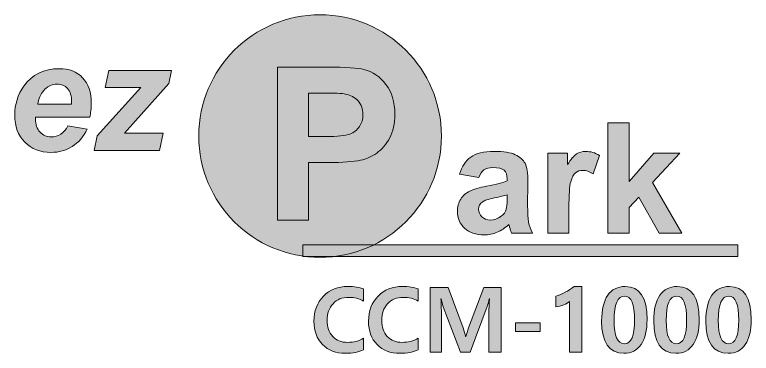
# Model space of a CAD drawing. Header units: inches. Extents: x 10 to 378, y -103 to 40.
# Drawn here: x 108.1 to 168.8, y -97.6 to -69.7 of the extents above; entities that cross this region are included whole.
import ezdxf

# ---------------------------------------------------------------- set-up
doc = ezdxf.new("R2010")
doc.units = ezdxf.units.IN
doc.header["$MEASUREMENT"] = 0
doc.layers.add('Layer 2', color=7, linetype='Continuous')

# ---------------------------------------------------------------- blocks, each defined once
blk = doc.blocks.new('block 25')
at = {"layer": 'Layer 2', "true_color": 0xffffff}
h = blk.add_hatch(color=7, dxfattribs=at)
h.dxf.hatch_style = 2
edge = h.paths.add_edge_path()
edge.add_spline(control_points=[(114.27, -78.146), (114.27, -78.146), (109.805, -78.146), (109.805, -78.146), (109.801, -78.216), (109.799, -78.27), (109.799, -78.307), (109.799, -78.745), (109.924, -79.099), (110.174, -79.368), (110.424, -79.636), (110.729, -79.771), (111.089, -79.771), (111.68, -79.771), (112.141, -79.465), (112.472, -78.853), (112.472, -78.853), (114.065, -79.12), (114.065, -79.12), (113.755, -79.76), (113.341, -80.241), (112.822, -80.561), (112.303, -80.882), (111.721, -81.042), (111.076, -81.042), (110.192, -81.042), (109.472, -80.762), (108.918, -80.202), (108.364, -79.641), (108.087, -78.9), (108.087, -77.979), (108.087, -77.077), (108.337, -76.275), (108.838, -75.572), (109.52, -74.622), (110.493, -74.146), (111.758, -74.146), (112.565, -74.146), (113.205, -74.395), (113.681, -74.893), (114.156, -75.392), (114.394, -76.089), (114.394, -76.986), (114.394, -77.416), (114.353, -77.803), (114.27, -78.146)], knot_values=[0, 0, 0, 0, 1, 1, 1, 2, 2, 2, 3, 3, 3, 4, 4, 4, 5, 5, 5, 6, 6, 6, 7, 7, 7, 8, 8, 8, 9, 9, 9, 10, 10, 10, 11, 11, 11, 12, 12, 12, 13, 13, 13, 14, 14, 14, 15, 15, 15, 15], degree=3, periodic=1)
edge = h.paths.add_edge_path()
edge.add_spline(control_points=[(112.769, -77.061), (112.773, -76.982), (112.775, -76.922), (112.775, -76.881), (112.775, -76.393), (112.666, -76.027), (112.447, -75.783), (112.228, -75.539), (111.934, -75.417), (111.566, -75.417), (111.198, -75.417), (110.869, -75.556), (110.577, -75.833), (110.286, -76.11), (110.088, -76.519), (109.985, -77.061), (109.985, -77.061), (112.769, -77.061), (112.769, -77.061)], knot_values=[0, 0, 0, 0, 1, 1, 1, 2, 2, 2, 3, 3, 3, 4, 4, 4, 5, 5, 5, 6, 6, 6, 6], degree=3, periodic=1)
h = blk.add_hatch(color=7, dxfattribs=at)
h.dxf.hatch_style = 2
h.paths.add_polyline_path([(114.623, -80.887), (114.878, -79.684), (118.487, -75.69), (115.541, -75.69), (115.833, -74.301), (120.998, -74.301), (120.781, -75.362), (117.141, -79.448), (120.31, -79.448), (120.006, -80.887)])
at = {"layer": 'Layer 2', "lineweight": 0}
blk.add_lwpolyline([(114.623, -80.887), (114.878, -79.684), (118.487, -75.69), (115.541, -75.69), (115.833, -74.301), (120.998, -74.301), (120.781, -75.362), (117.141, -79.448), (120.31, -79.448), (120.006, -80.887), (114.623, -80.887)], dxfattribs=at)
for points, knots in [([(114.27, -78.146), (114.27, -78.146), (109.805, -78.146), (109.805, -78.146), (109.801, -78.216), (109.799, -78.27), (109.799, -78.307), (109.799, -78.745), (109.924, -79.099), (110.174, -79.368), (110.424, -79.636), (110.729, -79.771), (111.089, -79.771), (111.68, -79.771), (112.141, -79.465), (112.472, -78.853), (112.472, -78.853), (114.065, -79.12), (114.065, -79.12), (113.755, -79.76), (113.341, -80.241), (112.822, -80.561), (112.303, -80.882), (111.721, -81.042), (111.076, -81.042), (110.192, -81.042), (109.472, -80.762), (108.918, -80.202), (108.364, -79.641), (108.087, -78.9), (108.087, -77.979), (108.087, -77.077), (108.337, -76.275), (108.838, -75.572), (109.52, -74.622), (110.493, -74.146), (111.758, -74.146), (112.565, -74.146), (113.205, -74.395), (113.681, -74.893), (114.156, -75.392), (114.394, -76.089), (114.394, -76.986), (114.394, -77.416), (114.353, -77.803), (114.27, -78.146)], [0, 0, 0, 0, 1, 1, 1, 2, 2, 2, 3, 3, 3, 4, 4, 4, 5, 5, 5, 6, 6, 6, 7, 7, 7, 8, 8, 8, 9, 9, 9, 10, 10, 10, 11, 11, 11, 12, 12, 12, 13, 13, 13, 14, 14, 14, 15, 15, 15, 15]), ([(112.769, -77.061), (112.773, -76.982), (112.775, -76.922), (112.775, -76.881), (112.775, -76.393), (112.666, -76.027), (112.447, -75.783), (112.228, -75.539), (111.934, -75.417), (111.566, -75.417), (111.198, -75.417), (110.869, -75.556), (110.577, -75.833), (110.286, -76.11), (110.088, -76.519), (109.985, -77.061), (109.985, -77.061), (112.769, -77.061), (112.769, -77.061)], [0, 0, 0, 0, 1, 1, 1, 2, 2, 2, 3, 3, 3, 4, 4, 4, 5, 5, 5, 6, 6, 6, 6])]:
    blk.add_open_spline(points, degree=3, knots=knots, dxfattribs=at)
blk = doc.blocks.new('block 26')
at = {"layer": 'Layer 2', "lineweight": 0}
for points, knots in [([(129.742, -86.641), (129.742, -86.641), (129.742, -74.015), (129.742, -74.015), (129.742, -74.015), (133.833, -74.015), (133.833, -74.015), (135.384, -74.015), (136.394, -74.078), (136.865, -74.204), (137.589, -74.394), (138.194, -74.806), (138.682, -75.44), (139.17, -76.075), (139.414, -76.894), (139.414, -77.899), (139.414, -78.674), (139.274, -79.326), (138.992, -79.854), (138.711, -80.383), (138.353, -80.797), (137.92, -81.098), (137.487, -81.4), (137.046, -81.6), (136.598, -81.697), (135.989, -81.818), (135.108, -81.878), (133.954, -81.878), (133.954, -81.878), (132.292, -81.878), (132.292, -81.878), (132.292, -81.878), (132.292, -86.641), (132.292, -86.641), (132.292, -86.641), (129.742, -86.641), (129.742, -86.641)], [0, 0, 0, 0, 1, 1, 1, 2, 2, 2, 3, 3, 3, 4, 4, 4, 5, 5, 5, 6, 6, 6, 7, 7, 7, 8, 8, 8, 9, 9, 9, 10, 10, 10, 11, 11, 11, 12, 12, 12, 12]), ([(132.292, -76.151), (132.292, -76.151), (132.292, -79.733), (132.292, -79.733), (132.292, -79.733), (133.687, -79.733), (133.687, -79.733), (134.692, -79.733), (135.363, -79.668), (135.702, -79.535), (136.041, -79.403), (136.307, -79.197), (136.499, -78.915), (136.691, -78.634), (136.788, -78.307), (136.788, -77.933), (136.788, -77.474), (136.652, -77.095), (136.383, -76.797), (136.113, -76.498), (135.771, -76.311), (135.358, -76.237), (135.053, -76.179), (134.442, -76.151), (133.523, -76.151), (133.523, -76.151), (132.292, -76.151), (132.292, -76.151)], [0, 0, 0, 0, 1, 1, 1, 2, 2, 2, 3, 3, 3, 4, 4, 4, 5, 5, 5, 6, 6, 6, 7, 7, 7, 8, 8, 8, 9, 9, 9, 9])]:
    blk.add_open_spline(points, degree=3, knots=knots, dxfattribs=at)
blk = doc.blocks.new('block 27')
at = {"layer": 'Layer 2', "true_color": 0xffffff}
h = blk.add_hatch(color=7, dxfattribs=at)
h.dxf.hatch_style = 2
h.paths.add_polyline_path([(156.979, -87.699), (156.979, -78.608), (158.722, -78.608), (158.722, -83.433), (160.762, -81.114), (162.908, -81.114), (160.657, -83.52), (163.069, -87.699), (161.19, -87.699), (159.534, -84.741), (158.722, -85.591), (158.722, -87.699)])
h = blk.add_hatch(color=7, dxfattribs=at)
h.dxf.hatch_style = 2
edge = h.paths.add_edge_path()
edge.add_spline(control_points=[(146.338, -83.123), (146.338, -83.123), (144.757, -82.837), (144.757, -82.837), (144.934, -82.201), (145.24, -81.73), (145.674, -81.424), (146.109, -81.118), (146.753, -80.965), (147.609, -80.965), (148.386, -80.965), (148.965, -81.057), (149.346, -81.241), (149.726, -81.425), (149.994, -81.658), (150.149, -81.941), (150.304, -82.225), (150.381, -82.744), (150.381, -83.501), (150.381, -83.501), (150.363, -85.535), (150.363, -85.535), (150.363, -86.114), (150.39, -86.541), (150.446, -86.816), (150.502, -87.09), (150.606, -87.385), (150.759, -87.699), (150.759, -87.699), (149.036, -87.699), (149.036, -87.699), (148.99, -87.583), (148.934, -87.412), (148.868, -87.185), (148.839, -87.081), (148.818, -87.013), (148.806, -86.98), (148.508, -87.269), (148.19, -87.486), (147.851, -87.631), (147.512, -87.776), (147.15, -87.848), (146.766, -87.848), (146.088, -87.848), (145.554, -87.664), (145.163, -87.296), (144.772, -86.928), (144.577, -86.463), (144.577, -85.901), (144.577, -85.529), (144.666, -85.197), (144.844, -84.906), (145.021, -84.614), (145.27, -84.391), (145.591, -84.236), (145.911, -84.081), (146.373, -83.945), (146.977, -83.83), (147.791, -83.677), (148.355, -83.534), (148.67, -83.402), (148.67, -83.402), (148.67, -83.228), (148.67, -83.228), (148.67, -82.893), (148.587, -82.655), (148.422, -82.512), (148.256, -82.369), (147.944, -82.298), (147.485, -82.298), (147.175, -82.298), (146.933, -82.359), (146.76, -82.481), (146.586, -82.603), (146.445, -82.817), (146.338, -83.123)], knot_values=[0, 0, 0, 0, 1, 1, 1, 2, 2, 2, 3, 3, 3, 4, 4, 4, 5, 5, 5, 6, 6, 6, 7, 7, 7, 8, 8, 8, 9, 9, 9, 10, 10, 10, 11, 11, 11, 12, 12, 12, 13, 13, 13, 14, 14, 14, 15, 15, 15, 16, 16, 16, 17, 17, 17, 18, 18, 18, 19, 19, 19, 20, 20, 20, 21, 21, 21, 22, 22, 22, 23, 23, 23, 24, 24, 24, 25, 25, 25, 25], degree=3, periodic=1)
edge = h.paths.add_edge_path()
edge.add_spline(control_points=[(148.67, -84.537), (148.446, -84.611), (148.093, -84.7), (147.609, -84.803), (147.126, -84.907), (146.809, -85.008), (146.66, -85.107), (146.433, -85.268), (146.319, -85.473), (146.319, -85.721), (146.319, -85.965), (146.41, -86.176), (146.592, -86.354), (146.774, -86.531), (147.006, -86.62), (147.287, -86.62), (147.601, -86.62), (147.901, -86.517), (148.186, -86.31), (148.397, -86.153), (148.535, -85.961), (148.601, -85.733), (148.647, -85.585), (148.67, -85.301), (148.67, -84.884), (148.67, -84.884), (148.67, -84.537), (148.67, -84.537)], knot_values=[0, 0, 0, 0, 1, 1, 1, 2, 2, 2, 3, 3, 3, 4, 4, 4, 5, 5, 5, 6, 6, 6, 7, 7, 7, 8, 8, 8, 9, 9, 9, 9], degree=3, periodic=1)
h = blk.add_hatch(color=7, dxfattribs=at)
h.dxf.hatch_style = 2
edge = h.paths.add_edge_path()
edge.add_spline(control_points=[(153.767, -87.699), (153.767, -87.699), (152.024, -87.699), (152.024, -87.699), (152.024, -87.699), (152.024, -81.114), (152.024, -81.114), (152.024, -81.114), (153.643, -81.114), (153.643, -81.114), (153.643, -81.114), (153.643, -82.05), (153.643, -82.05), (153.92, -81.608), (154.169, -81.316), (154.39, -81.176), (154.611, -81.035), (154.863, -80.965), (155.144, -80.965), (155.541, -80.965), (155.923, -81.074), (156.291, -81.293), (156.291, -81.293), (155.751, -82.813), (155.751, -82.813), (155.458, -82.623), (155.185, -82.527), (154.933, -82.527), (154.689, -82.527), (154.482, -82.595), (154.313, -82.729), (154.143, -82.863), (154.01, -83.106), (153.913, -83.458), (153.816, -83.809), (153.767, -84.545), (153.767, -85.665), (153.767, -85.665), (153.767, -87.699), (153.767, -87.699)], knot_values=[0, 0, 0, 0, 1, 1, 1, 2, 2, 2, 3, 3, 3, 4, 4, 4, 5, 5, 5, 6, 6, 6, 7, 7, 7, 8, 8, 8, 9, 9, 9, 10, 10, 10, 11, 11, 11, 12, 12, 12, 13, 13, 13, 13], degree=3, periodic=1)
at = {"layer": 'Layer 2', "lineweight": 0}
blk.add_lwpolyline([(156.979, -87.699), (156.979, -78.608), (158.722, -78.608), (158.722, -83.433), (160.762, -81.114), (162.908, -81.114), (160.657, -83.52), (163.069, -87.699), (161.19, -87.699), (159.534, -84.741), (158.722, -85.591), (158.722, -87.699), (156.979, -87.699)], dxfattribs=at)
for points, knots in [([(146.338, -83.123), (146.338, -83.123), (144.757, -82.837), (144.757, -82.837), (144.934, -82.201), (145.24, -81.73), (145.674, -81.424), (146.109, -81.118), (146.753, -80.965), (147.609, -80.965), (148.386, -80.965), (148.965, -81.057), (149.346, -81.241), (149.726, -81.425), (149.994, -81.658), (150.149, -81.941), (150.304, -82.225), (150.381, -82.744), (150.381, -83.501), (150.381, -83.501), (150.363, -85.535), (150.363, -85.535), (150.363, -86.114), (150.39, -86.541), (150.446, -86.816), (150.502, -87.09), (150.606, -87.385), (150.759, -87.699), (150.759, -87.699), (149.036, -87.699), (149.036, -87.699), (148.99, -87.583), (148.934, -87.412), (148.868, -87.185), (148.839, -87.081), (148.818, -87.013), (148.806, -86.98), (148.508, -87.269), (148.19, -87.486), (147.851, -87.631), (147.512, -87.776), (147.15, -87.848), (146.766, -87.848), (146.088, -87.848), (145.554, -87.664), (145.163, -87.296), (144.772, -86.928), (144.577, -86.463), (144.577, -85.901), (144.577, -85.529), (144.666, -85.197), (144.844, -84.906), (145.021, -84.614), (145.27, -84.391), (145.591, -84.236), (145.911, -84.081), (146.373, -83.945), (146.977, -83.83), (147.791, -83.677), (148.355, -83.534), (148.67, -83.402), (148.67, -83.402), (148.67, -83.228), (148.67, -83.228), (148.67, -82.893), (148.587, -82.655), (148.422, -82.512), (148.256, -82.369), (147.944, -82.298), (147.485, -82.298), (147.175, -82.298), (146.933, -82.359), (146.76, -82.481), (146.586, -82.603), (146.445, -82.817), (146.338, -83.123)], [0, 0, 0, 0, 1, 1, 1, 2, 2, 2, 3, 3, 3, 4, 4, 4, 5, 5, 5, 6, 6, 6, 7, 7, 7, 8, 8, 8, 9, 9, 9, 10, 10, 10, 11, 11, 11, 12, 12, 12, 13, 13, 13, 14, 14, 14, 15, 15, 15, 16, 16, 16, 17, 17, 17, 18, 18, 18, 19, 19, 19, 20, 20, 20, 21, 21, 21, 22, 22, 22, 23, 23, 23, 24, 24, 24, 25, 25, 25, 25]), ([(153.767, -87.699), (153.767, -87.699), (152.024, -87.699), (152.024, -87.699), (152.024, -87.699), (152.024, -81.114), (152.024, -81.114), (152.024, -81.114), (153.643, -81.114), (153.643, -81.114), (153.643, -81.114), (153.643, -82.05), (153.643, -82.05), (153.92, -81.608), (154.169, -81.316), (154.39, -81.176), (154.611, -81.035), (154.863, -80.965), (155.144, -80.965), (155.541, -80.965), (155.923, -81.074), (156.291, -81.293), (156.291, -81.293), (155.751, -82.813), (155.751, -82.813), (155.458, -82.623), (155.185, -82.527), (154.933, -82.527), (154.689, -82.527), (154.482, -82.595), (154.313, -82.729), (154.143, -82.863), (154.01, -83.106), (153.913, -83.458), (153.816, -83.809), (153.767, -84.545), (153.767, -85.665), (153.767, -85.665), (153.767, -87.699), (153.767, -87.699)], [0, 0, 0, 0, 1, 1, 1, 2, 2, 2, 3, 3, 3, 4, 4, 4, 5, 5, 5, 6, 6, 6, 7, 7, 7, 8, 8, 8, 9, 9, 9, 10, 10, 10, 11, 11, 11, 12, 12, 12, 13, 13, 13, 13]), ([(148.67, -84.537), (148.446, -84.611), (148.093, -84.7), (147.609, -84.803), (147.126, -84.907), (146.809, -85.008), (146.66, -85.107), (146.433, -85.268), (146.319, -85.473), (146.319, -85.721), (146.319, -85.965), (146.41, -86.176), (146.592, -86.354), (146.774, -86.531), (147.006, -86.62), (147.287, -86.62), (147.601, -86.62), (147.901, -86.517), (148.186, -86.31), (148.397, -86.153), (148.535, -85.961), (148.601, -85.733), (148.647, -85.585), (148.67, -85.301), (148.67, -84.884), (148.67, -84.884), (148.67, -84.537), (148.67, -84.537)], [0, 0, 0, 0, 1, 1, 1, 2, 2, 2, 3, 3, 3, 4, 4, 4, 5, 5, 5, 6, 6, 6, 7, 7, 7, 8, 8, 8, 9, 9, 9, 9])]:
    blk.add_open_spline(points, degree=3, knots=knots, dxfattribs=at)
blk = doc.blocks.new('block 38')
at = {"layer": 'Layer 2', "true_color": 0xff0000}
h = blk.add_hatch(color=1, dxfattribs=at)
h.dxf.hatch_style = 2
edge = h.paths.add_edge_path()
edge.add_spline(control_points=[(136.845, -97.311), (136.46, -97.507), (135.958, -97.604), (135.341, -97.604), (134.552, -97.604), (133.923, -97.364), (133.454, -96.882), (132.985, -96.402), (132.751, -95.761), (132.751, -94.96), (132.751, -94.121), (133.012, -93.434), (133.536, -92.9), (134.059, -92.366), (134.73, -92.099), (135.55, -92.099), (136.066, -92.099), (136.498, -92.167), (136.845, -92.305), (136.845, -92.305), (136.845, -93.31), (136.845, -93.31), (136.484, -93.101), (136.074, -92.996), (135.615, -92.996), (135.078, -92.996), (134.647, -93.171), (134.322, -93.52), (133.998, -93.87), (133.836, -94.326), (133.836, -94.888), (133.836, -95.44), (133.99, -95.881), (134.299, -96.212), (134.607, -96.542), (135.019, -96.707), (135.532, -96.707), (136.017, -96.707), (136.455, -96.591), (136.845, -96.36), (136.845, -96.36), (136.845, -97.311), (136.845, -97.311)], knot_values=[0, 0, 0, 0, 1, 1, 1, 2, 2, 2, 3, 3, 3, 4, 4, 4, 5, 5, 5, 6, 6, 6, 7, 7, 7, 8, 8, 8, 9, 9, 9, 10, 10, 10, 11, 11, 11, 12, 12, 12, 13, 13, 13, 14, 14, 14, 14], degree=3, periodic=1)
h = blk.add_hatch(color=1, dxfattribs=at)
h.dxf.hatch_style = 2
edge = h.paths.add_edge_path()
edge.add_spline(control_points=[(141.342, -97.311), (140.956, -97.507), (140.454, -97.604), (139.837, -97.604), (139.048, -97.604), (138.419, -97.364), (137.95, -96.882), (137.481, -96.402), (137.247, -95.761), (137.247, -94.96), (137.247, -94.121), (137.509, -93.434), (138.032, -92.9), (138.555, -92.366), (139.227, -92.099), (140.047, -92.099), (140.563, -92.099), (140.994, -92.167), (141.342, -92.305), (141.342, -92.305), (141.342, -93.31), (141.342, -93.31), (140.98, -93.101), (140.57, -92.996), (140.112, -92.996), (139.574, -92.996), (139.143, -93.171), (138.819, -93.52), (138.494, -93.87), (138.332, -94.326), (138.332, -94.888), (138.332, -95.44), (138.486, -95.881), (138.795, -96.212), (139.104, -96.542), (139.515, -96.707), (140.029, -96.707), (140.513, -96.707), (140.951, -96.591), (141.342, -96.36), (141.342, -96.36), (141.342, -97.311), (141.342, -97.311)], knot_values=[0, 0, 0, 0, 1, 1, 1, 2, 2, 2, 3, 3, 3, 4, 4, 4, 5, 5, 5, 6, 6, 6, 7, 7, 7, 8, 8, 8, 9, 9, 9, 10, 10, 10, 11, 11, 11, 12, 12, 12, 13, 13, 13, 14, 14, 14, 14], degree=3, periodic=1)
h = blk.add_hatch(color=1, dxfattribs=at)
h.dxf.hatch_style = 2
edge = h.paths.add_edge_path()
edge.add_spline(control_points=[(147.173, -97.51), (147.173, -97.51), (147.173, -94.211), (147.173, -94.211), (147.173, -93.97), (147.187, -93.601), (147.216, -93.104), (147.216, -93.104), (147.195, -93.104), (147.195, -93.104), (147.134, -93.408), (147.079, -93.625), (147.028, -93.755), (147.028, -93.755), (145.617, -97.51), (145.617, -97.51), (145.617, -97.51), (144.833, -97.51), (144.833, -97.51), (144.833, -97.51), (143.404, -93.788), (143.404, -93.788), (143.367, -93.691), (143.312, -93.464), (143.237, -93.104), (143.237, -93.104), (143.212, -93.104), (143.212, -93.104), (143.238, -93.497), (143.252, -93.924), (143.252, -94.385), (143.252, -94.385), (143.252, -97.51), (143.252, -97.51), (143.252, -97.51), (142.315, -97.51), (142.315, -97.51), (142.315, -97.51), (142.315, -92.185), (142.315, -92.185), (142.315, -92.185), (143.798, -92.185), (143.798, -92.185), (143.798, -92.185), (145.042, -95.503), (145.042, -95.503), (145.146, -95.777), (145.215, -96.021), (145.248, -96.233), (145.248, -96.233), (145.274, -96.233), (145.274, -96.233), (145.327, -96.023), (145.402, -95.777), (145.498, -95.495), (145.498, -95.495), (146.753, -92.185), (146.753, -92.185), (146.753, -92.185), (148.193, -92.185), (148.193, -92.185), (148.193, -92.185), (148.193, -97.51), (148.193, -97.51), (148.193, -97.51), (147.173, -97.51), (147.173, -97.51)], knot_values=[0, 0, 0, 0, 1, 1, 1, 2, 2, 2, 3, 3, 3, 4, 4, 4, 5, 5, 5, 6, 6, 6, 7, 7, 7, 8, 8, 8, 9, 9, 9, 10, 10, 10, 11, 11, 11, 12, 12, 12, 13, 13, 13, 14, 14, 14, 15, 15, 15, 16, 16, 16, 17, 17, 17, 18, 18, 18, 19, 19, 19, 20, 20, 20, 21, 21, 21, 22, 22, 22, 22], degree=3, periodic=1)
h = blk.add_hatch(color=1, dxfattribs=at)
h.dxf.hatch_style = 2
edge = h.paths.add_edge_path()
edge.add_spline(control_points=[(154.824, -92.099), (154.824, -92.099), (154.824, -97.51), (154.824, -97.51), (154.824, -97.51), (153.814, -97.51), (153.814, -97.51), (153.814, -97.51), (153.814, -93.325), (153.814, -93.325), (153.701, -93.429), (153.541, -93.525), (153.333, -93.614), (153.126, -93.703), (152.91, -93.761), (152.686, -93.788), (152.686, -93.788), (152.686, -92.894), (152.686, -92.894), (153.216, -92.735), (153.717, -92.47), (154.187, -92.099), (154.187, -92.099), (154.824, -92.099), (154.824, -92.099)], knot_values=[0, 0, 0, 0, 1, 1, 1, 2, 2, 2, 3, 3, 3, 4, 4, 4, 5, 5, 5, 6, 6, 6, 7, 7, 7, 8, 8, 8, 8], degree=3, periodic=1)
h = blk.add_hatch(color=1, dxfattribs=at)
h.dxf.hatch_style = 2
edge = h.paths.add_edge_path()
edge.add_spline(control_points=[(156.462, -94.938), (156.462, -94.012), (156.628, -93.307), (156.96, -92.824), (157.291, -92.34), (157.773, -92.099), (158.405, -92.099), (159.606, -92.099), (160.206, -93.004), (160.206, -94.815), (160.206, -95.708), (160.043, -96.395), (159.716, -96.879), (159.389, -97.363), (158.916, -97.604), (158.296, -97.604), (157.074, -97.604), (156.462, -96.716), (156.462, -94.938)], knot_values=[0, 0, 0, 0, 1, 1, 1, 2, 2, 2, 3, 3, 3, 4, 4, 4, 5, 5, 5, 6, 6, 6, 6], degree=3, periodic=1)
edge = h.paths.add_edge_path()
edge.add_spline(control_points=[(157.486, -94.913), (157.486, -96.181), (157.771, -96.816), (158.34, -96.816), (158.897, -96.816), (159.175, -96.165), (159.175, -94.862), (159.175, -93.543), (158.903, -92.884), (158.358, -92.884), (157.777, -92.884), (157.486, -93.56), (157.486, -94.913)], knot_values=[0, 0, 0, 0, 1, 1, 1, 2, 2, 2, 3, 3, 3, 4, 4, 4, 4], degree=3, periodic=1)
h = blk.add_hatch(color=1, dxfattribs=at)
h.dxf.hatch_style = 2
edge = h.paths.add_edge_path()
edge.add_spline(control_points=[(160.756, -94.938), (160.756, -94.012), (160.922, -93.307), (161.253, -92.824), (161.585, -92.34), (162.067, -92.099), (162.699, -92.099), (163.9, -92.099), (164.5, -93.004), (164.5, -94.815), (164.5, -95.708), (164.337, -96.395), (164.01, -96.879), (163.683, -97.363), (163.21, -97.604), (162.59, -97.604), (161.367, -97.604), (160.756, -96.716), (160.756, -94.938)], knot_values=[0, 0, 0, 0, 1, 1, 1, 2, 2, 2, 3, 3, 3, 4, 4, 4, 5, 5, 5, 6, 6, 6, 6], degree=3, periodic=1)
edge = h.paths.add_edge_path()
edge.add_spline(control_points=[(161.78, -94.913), (161.78, -96.181), (162.064, -96.816), (162.633, -96.816), (163.191, -96.816), (163.469, -96.165), (163.469, -94.862), (163.469, -93.543), (163.197, -92.884), (162.652, -92.884), (162.07, -92.884), (161.78, -93.56), (161.78, -94.913)], knot_values=[0, 0, 0, 0, 1, 1, 1, 2, 2, 2, 3, 3, 3, 4, 4, 4, 4], degree=3, periodic=1)
h = blk.add_hatch(color=1, dxfattribs=at)
h.dxf.hatch_style = 2
edge = h.paths.add_edge_path()
edge.add_spline(control_points=[(165.05, -94.938), (165.05, -94.012), (165.216, -93.307), (165.547, -92.824), (165.879, -92.34), (166.361, -92.099), (166.992, -92.099), (168.193, -92.099), (168.794, -93.004), (168.794, -94.815), (168.794, -95.708), (168.63, -96.395), (168.304, -96.879), (167.977, -97.363), (167.504, -97.604), (166.884, -97.604), (165.661, -97.604), (165.05, -96.716), (165.05, -94.938)], knot_values=[0, 0, 0, 0, 1, 1, 1, 2, 2, 2, 3, 3, 3, 4, 4, 4, 5, 5, 5, 6, 6, 6, 6], degree=3, periodic=1)
edge = h.paths.add_edge_path()
edge.add_spline(control_points=[(166.074, -94.913), (166.074, -96.181), (166.358, -96.816), (166.927, -96.816), (167.484, -96.816), (167.763, -96.165), (167.763, -94.862), (167.763, -93.543), (167.49, -92.884), (166.945, -92.884), (166.364, -92.884), (166.074, -93.56), (166.074, -94.913)], knot_values=[0, 0, 0, 0, 1, 1, 1, 2, 2, 2, 3, 3, 3, 4, 4, 4, 4], degree=3, periodic=1)
h = blk.add_hatch(color=1, dxfattribs=at)
h.dxf.hatch_style = 2
h.paths.add_polyline_path([(151.387, -95.817), (149.358, -95.817), (149.358, -95.094), (151.387, -95.094)])
at = {"layer": 'Layer 2', "lineweight": 0}
blk.add_lwpolyline([(151.387, -95.817), (149.358, -95.817), (149.358, -95.094), (151.387, -95.094), (151.387, -95.817)], dxfattribs=at)
for points, knots in [([(136.845, -97.311), (136.46, -97.507), (135.958, -97.604), (135.341, -97.604), (134.552, -97.604), (133.923, -97.364), (133.454, -96.882), (132.985, -96.402), (132.751, -95.761), (132.751, -94.96), (132.751, -94.121), (133.012, -93.434), (133.536, -92.9), (134.059, -92.366), (134.73, -92.099), (135.55, -92.099), (136.066, -92.099), (136.498, -92.167), (136.845, -92.305), (136.845, -92.305), (136.845, -93.31), (136.845, -93.31), (136.484, -93.101), (136.074, -92.996), (135.615, -92.996), (135.078, -92.996), (134.647, -93.171), (134.322, -93.52), (133.998, -93.87), (133.836, -94.326), (133.836, -94.888), (133.836, -95.44), (133.99, -95.881), (134.299, -96.212), (134.607, -96.542), (135.019, -96.707), (135.532, -96.707), (136.017, -96.707), (136.455, -96.591), (136.845, -96.36), (136.845, -96.36), (136.845, -97.311), (136.845, -97.311)], [0, 0, 0, 0, 1, 1, 1, 2, 2, 2, 3, 3, 3, 4, 4, 4, 5, 5, 5, 6, 6, 6, 7, 7, 7, 8, 8, 8, 9, 9, 9, 10, 10, 10, 11, 11, 11, 12, 12, 12, 13, 13, 13, 14, 14, 14, 14]), ([(141.342, -97.311), (140.956, -97.507), (140.454, -97.604), (139.837, -97.604), (139.048, -97.604), (138.419, -97.364), (137.95, -96.882), (137.481, -96.402), (137.247, -95.761), (137.247, -94.96), (137.247, -94.121), (137.509, -93.434), (138.032, -92.9), (138.555, -92.366), (139.227, -92.099), (140.047, -92.099), (140.563, -92.099), (140.994, -92.167), (141.342, -92.305), (141.342, -92.305), (141.342, -93.31), (141.342, -93.31), (140.98, -93.101), (140.57, -92.996), (140.112, -92.996), (139.574, -92.996), (139.143, -93.171), (138.819, -93.52), (138.494, -93.87), (138.332, -94.326), (138.332, -94.888), (138.332, -95.44), (138.486, -95.881), (138.795, -96.212), (139.104, -96.542), (139.515, -96.707), (140.029, -96.707), (140.513, -96.707), (140.951, -96.591), (141.342, -96.36), (141.342, -96.36), (141.342, -97.311), (141.342, -97.311)], [0, 0, 0, 0, 1, 1, 1, 2, 2, 2, 3, 3, 3, 4, 4, 4, 5, 5, 5, 6, 6, 6, 7, 7, 7, 8, 8, 8, 9, 9, 9, 10, 10, 10, 11, 11, 11, 12, 12, 12, 13, 13, 13, 14, 14, 14, 14]), ([(147.173, -97.51), (147.173, -97.51), (147.173, -94.211), (147.173, -94.211), (147.173, -93.97), (147.187, -93.601), (147.216, -93.104), (147.216, -93.104), (147.195, -93.104), (147.195, -93.104), (147.134, -93.408), (147.079, -93.625), (147.028, -93.755), (147.028, -93.755), (145.617, -97.51), (145.617, -97.51), (145.617, -97.51), (144.833, -97.51), (144.833, -97.51), (144.833, -97.51), (143.404, -93.788), (143.404, -93.788), (143.367, -93.691), (143.312, -93.464), (143.237, -93.104), (143.237, -93.104), (143.212, -93.104), (143.212, -93.104), (143.238, -93.497), (143.252, -93.924), (143.252, -94.385), (143.252, -94.385), (143.252, -97.51), (143.252, -97.51), (143.252, -97.51), (142.315, -97.51), (142.315, -97.51), (142.315, -97.51), (142.315, -92.185), (142.315, -92.185), (142.315, -92.185), (143.798, -92.185), (143.798, -92.185), (143.798, -92.185), (145.042, -95.503), (145.042, -95.503), (145.146, -95.777), (145.215, -96.021), (145.248, -96.233), (145.248, -96.233), (145.274, -96.233), (145.274, -96.233), (145.327, -96.023), (145.402, -95.777), (145.498, -95.495), (145.498, -95.495), (146.753, -92.185), (146.753, -92.185), (146.753, -92.185), (148.193, -92.185), (148.193, -92.185), (148.193, -92.185), (148.193, -97.51), (148.193, -97.51), (148.193, -97.51), (147.173, -97.51), (147.173, -97.51)], [0, 0, 0, 0, 1, 1, 1, 2, 2, 2, 3, 3, 3, 4, 4, 4, 5, 5, 5, 6, 6, 6, 7, 7, 7, 8, 8, 8, 9, 9, 9, 10, 10, 10, 11, 11, 11, 12, 12, 12, 13, 13, 13, 14, 14, 14, 15, 15, 15, 16, 16, 16, 17, 17, 17, 18, 18, 18, 19, 19, 19, 20, 20, 20, 21, 21, 21, 22, 22, 22, 22]), ([(154.824, -92.099), (154.824, -92.099), (154.824, -97.51), (154.824, -97.51), (154.824, -97.51), (153.814, -97.51), (153.814, -97.51), (153.814, -97.51), (153.814, -93.325), (153.814, -93.325), (153.701, -93.429), (153.541, -93.525), (153.333, -93.614), (153.126, -93.703), (152.91, -93.761), (152.686, -93.788), (152.686, -93.788), (152.686, -92.894), (152.686, -92.894), (153.216, -92.735), (153.717, -92.47), (154.187, -92.099), (154.187, -92.099), (154.824, -92.099), (154.824, -92.099)], [0, 0, 0, 0, 1, 1, 1, 2, 2, 2, 3, 3, 3, 4, 4, 4, 5, 5, 5, 6, 6, 6, 7, 7, 7, 8, 8, 8, 8]), ([(156.462, -94.938), (156.462, -94.012), (156.628, -93.307), (156.96, -92.824), (157.291, -92.34), (157.773, -92.099), (158.405, -92.099), (159.606, -92.099), (160.206, -93.004), (160.206, -94.815), (160.206, -95.708), (160.043, -96.395), (159.716, -96.879), (159.389, -97.363), (158.916, -97.604), (158.296, -97.604), (157.074, -97.604), (156.462, -96.716), (156.462, -94.938)], [0, 0, 0, 0, 1, 1, 1, 2, 2, 2, 3, 3, 3, 4, 4, 4, 5, 5, 5, 6, 6, 6, 6]), ([(160.756, -94.938), (160.756, -94.012), (160.922, -93.307), (161.253, -92.824), (161.585, -92.34), (162.067, -92.099), (162.699, -92.099), (163.9, -92.099), (164.5, -93.004), (164.5, -94.815), (164.5, -95.708), (164.337, -96.395), (164.01, -96.879), (163.683, -97.363), (163.21, -97.604), (162.59, -97.604), (161.367, -97.604), (160.756, -96.716), (160.756, -94.938)], [0, 0, 0, 0, 1, 1, 1, 2, 2, 2, 3, 3, 3, 4, 4, 4, 5, 5, 5, 6, 6, 6, 6]), ([(165.05, -94.938), (165.05, -94.012), (165.216, -93.307), (165.547, -92.824), (165.879, -92.34), (166.361, -92.099), (166.992, -92.099), (168.193, -92.099), (168.794, -93.004), (168.794, -94.815), (168.794, -95.708), (168.63, -96.395), (168.304, -96.879), (167.977, -97.363), (167.504, -97.604), (166.884, -97.604), (165.661, -97.604), (165.05, -96.716), (165.05, -94.938)], [0, 0, 0, 0, 1, 1, 1, 2, 2, 2, 3, 3, 3, 4, 4, 4, 5, 5, 5, 6, 6, 6, 6]), ([(157.486, -94.913), (157.486, -96.181), (157.771, -96.816), (158.34, -96.816), (158.897, -96.816), (159.175, -96.165), (159.175, -94.862), (159.175, -93.543), (158.903, -92.884), (158.358, -92.884), (157.777, -92.884), (157.486, -93.56), (157.486, -94.913)], [0, 0, 0, 0, 1, 1, 1, 2, 2, 2, 3, 3, 3, 4, 4, 4, 4]), ([(161.78, -94.913), (161.78, -96.181), (162.064, -96.816), (162.633, -96.816), (163.191, -96.816), (163.469, -96.165), (163.469, -94.862), (163.469, -93.543), (163.197, -92.884), (162.652, -92.884), (162.07, -92.884), (161.78, -93.56), (161.78, -94.913)], [0, 0, 0, 0, 1, 1, 1, 2, 2, 2, 3, 3, 3, 4, 4, 4, 4]), ([(166.074, -94.913), (166.074, -96.181), (166.358, -96.816), (166.927, -96.816), (167.484, -96.816), (167.763, -96.165), (167.763, -94.862), (167.763, -93.543), (167.49, -92.884), (166.945, -92.884), (166.364, -92.884), (166.074, -93.56), (166.074, -94.913)], [0, 0, 0, 0, 1, 1, 1, 2, 2, 2, 3, 3, 3, 4, 4, 4, 4])]:
    blk.add_open_spline(points, degree=3, knots=knots, dxfattribs=at)

msp = doc.modelspace()

# ---------------------------------------------------------------- hatches: boundary and pattern name
at = {"layer": 'Layer 2', "true_color": 0xffffff}
h = msp.add_hatch(color=7, dxfattribs=at)
h.dxf.hatch_style = 2
edge = h.paths.add_edge_path()
edge.add_spline(control_points=[(143.255, -79.695), (143.255, -85.218), (138.778, -89.695), (133.255, -89.695), (127.732, -89.695), (123.255, -85.218), (123.255, -79.695), (123.255, -74.172), (127.732, -69.695), (133.255, -69.695), (138.778, -69.695), (143.255, -74.172), (143.255, -79.695)], knot_values=[0, 0, 0, 0, 1, 1, 1, 2, 2, 2, 3, 3, 3, 4, 4, 4, 4], degree=3, periodic=1)
h = msp.add_hatch(color=7, dxfattribs=at)
h.dxf.hatch_style = 2
h.paths.add_polyline_path([(167.693, -88.667), (131.844, -88.667), (131.844, -89.621), (167.693, -89.621)])

# ---------------------------------------------------------------- linework, layer by layer
at = {"layer": 'Layer 2', "lineweight": 0}
msp.add_lwpolyline([(167.693, -88.667), (131.844, -88.667), (131.844, -89.621), (167.693, -89.621), (167.693, -88.667)], dxfattribs=at)
msp.add_open_spline([(143.255, -79.695), (143.255, -85.218), (138.778, -89.695), (133.255, -89.695), (127.732, -89.695), (123.255, -85.218), (123.255, -79.695), (123.255, -74.172), (127.732, -69.695), (133.255, -69.695), (138.778, -69.695), (143.255, -74.172), (143.255, -79.695)], degree=3, knots=[0, 0, 0, 0, 1, 1, 1, 2, 2, 2, 3, 3, 3, 4, 4, 4, 4], dxfattribs=at)

# ---------------------------------------------------------------- block references
at = {"layer": 'Layer 2'}
for name in ['block 26', 'block 25', 'block 27', 'block 38']:
    msp.add_blockref(name, (0, 0), dxfattribs=at)

doc.saveas('drawing.dxf')
